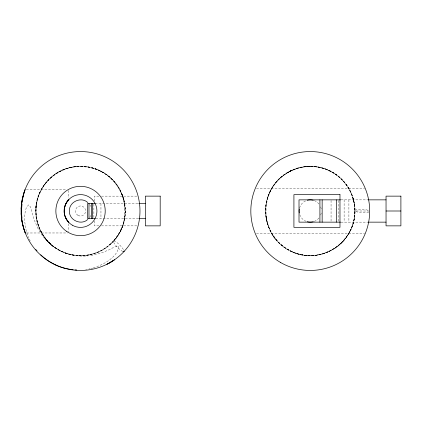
<?xml version="1.0" encoding="UTF-8"?>
<svg xmlns="http://www.w3.org/2000/svg" width="422" height="422" viewBox="0 0 422 422"><rect width="100%" height="100%" fill="white"/><g stroke="black" fill="none" stroke-linecap="round" stroke-linejoin="round"><path stroke-width="0.32" stroke-dasharray="2.11 1.58" d="M350.244 230.892C361.533 209.354 351.31 180.231 329.033 170.472L329.139 170.525C305.539 158.767 274.179 172.936 267.411 198.419L267.437 198.335C258.522 225.38 281.173 256.138 309.648 255.648L309.584 255.642C338.022 256.951 361.548 226.862 353.42 199.58C346.968 171.875 311.705 157.353 287.63 172.529L292.541 170.04C259.451 183.053 256.571 233.144 288.11 249.697C316.358 267.089 355.957 244.196 354.839 211L368.865 211M113.471 241.057C133.326 220.648 126.415 183.09 100.615 171.063L101.174 171.327L95.572 168.884L96.147 169.111C73.544 160.186 45.676 173.421 38.349 196.605C29.983 219.424 43.941 246.928 67.288 253.68L66.687 253.532L72.621 255.004L72.009 254.893L78.075 255.663L77.458 255.59C103.696 258.048 127.845 233.551 124.97 207.344C123.535 183.069 99.74 163.409 75.628 166.537L76.245 166.447L70.205 167.455L70.817 167.328C42.844 172.698 26.955 207.45 41.24 232.105C53.072 255.69 86.689 263.138 107.404 246.807L106.982 247.123L111.608 243.257L111.202 243.594C130.846 225.992 129.274 191.593 108.074 175.884C89.264 160.434 58.653 164.543 44.558 184.377L44.774 184.071L41.551 188.982L41.757 188.671C29.208 209.512 37.674 239.216 59.349 250.283C80.507 262.32 109.978 253.079 120.502 231.135L120.397 231.372C134.101 206.384 117.453 171.97 89.343 167.254C63.616 161.325 36.429 182.483 35.807 208.864L36.434 203.24C30.685 231.145 56.717 259.145 84.97 255.384C113.407 253.469 133.363 220.88 122.201 194.669L122.216 194.727C112.041 165.799 70.759 156.82 49.527 178.965C30.062 196.773 32.093 231.145 53.425 246.596A52.281 52.281 0 0 1 38.159 228.777M120.397 231.372L122.691 226.087M90.725 215.515L89.649 217.414M350.313 230.776L347.58 235.534C334.651 256.133 304.341 261.957 284.692 247.624L284.834 247.714C264.557 234.289 259.461 203.852 274.268 184.556L274.142 184.725C289.102 163.008 323.4 160.228 341.662 179.25L345.164 183.148C362.134 203.325 355.725 237.127 332.547 249.687L332.789 249.55L327.636 252.14L327.889 252.013C305.76 262.073 277.275 250.246 268.782 227.469L268.877 227.764L267.068 222.262L267.147 222.558L266.002 216.882L267.147 222.558M93.251 267.959C103 264.773 117.237 257.657 118.867 246.464C114.884 245.451 111.102 249.444 107.293 250.52C102.245 252.799 96.933 254.54 91.453 255.415C79.262 257.436 66.333 254.941 55.926 248.231M92.824 268.081L91.089 268.534M90.213 268.74L88.894 269.014M291.961 251.691L297.389 253.712L297.093 253.622L302.722 254.978L302.426 254.904C324.307 259.182 347.596 244.544 353.235 222.969L353.161 223.28L354.385 217.61L354.332 217.921C359.096 192.01 336.819 165.825 310.481 166.373L310.798 166.373C284.47 165.377 261.74 191.187 266.066 217.177M86.684 269.405L85.793 269.531M305.322 166.658L305 166.674L310.798 166.373M256.476 188.713L364.703 188.713M26.317 189.789L66.185 189.805M98.859 196.14L94.285 196.14L94.285 201.415M101.475 196.14L138.084 196.14M341.023 199.854L367.794 199.854M95.166 203.573L138.168 203.573M95.757 218.427L138.168 218.427M341.023 222.146L367.794 222.146M98.859 225.86L94.285 225.86L94.285 219.925M101.475 225.86L138.084 225.86M26.628 232.981L67.483 232.965M256.476 233.287L364.703 233.287M304.114 255.231L309.648 255.648M292.246 251.797C271.705 243.13 260.564 217.979 267.933 196.937L267.828 197.227L269.969 191.846L269.848 192.126C278.953 171.775 304.331 161.162 325.214 168.974L324.919 168.847L330.257 171.116L329.978 170.979L335.01 173.864L334.736 173.706C347.011 181.755 354.775 196.035 354.849 210.72M55.398 247.893L53.457 246.548M53.425 246.596L49.279 242.988L45.597 238.905L51.268 244.871M89.649 204.586L90.725 206.485M38.122 228.798L34.641 220.954A75.733 75.733 0 0 1 33.269 216.781C31.629 212.936 32.109 207.487 28.754 204.86C24.824 207.735 24.998 213.696 24.592 218.158A42.258 42.258 0 0 0 24.692 221.661L26.153 230.412A49.986 49.986 0 0 0 27.789 235.476L28.453 237.122M122.201 194.669L123.915 199.954M353.42 199.58L354.501 204.997M348.894 199.854L348.894 222.146M344.12 199.854L344.12 222.146M338.175 200.513L338.175 221.487M331.064 200.513L331.064 221.487M100.953 203.573L100.953 218.427M93.884 204.216L93.884 217.784M68.802 190.449L68.802 198.018M68.802 223.707L68.802 231.657M368.839 212.034A7.427 1.598 2.6 0 1 357.592 212.039A7.427 1.598 2.6 0 1 357.534 209.56A7.427 1.598 2.6 0 1 368.802 210.525M122.849 251.512A7.427 1.598 45.4 0 1 114.694 244.037A7.427 1.598 45.4 0 1 115.939 241.827A7.427 1.598 45.4 0 1 123.683 250.035M30.21 240.946A54.238 54.238 0 0 1 28.385 237.153M321.221 213.026A11.146 11.146 0 0 1 320.625 215.104M318.911 218.026A11.146 11.146 0 0 1 314.364 221.36M306.161 221.36A11.146 11.146 0 0 1 299.546 214.065M299.546 207.935A11.146 11.146 0 0 1 306.161 200.64M314.364 200.64A11.146 11.146 0 0 1 318.911 203.974M320.625 206.896A11.146 11.146 0 0 1 321.221 208.974M343.265 241.004L339.341 244.834L343.271 241.009M275.629 239.121L272.433 234.669L275.629 239.132M78.001 215.389A5.069 5.069 0 0 0 85.603 211A5.069 5.069 0 0 0 78.001 206.611A5.069 5.069 0 0 0 78.001 215.389"/><path stroke-width="0.63" d="M21.153 208.505L22.261 199.311L24.676 190.697M64.297 208.748L64.36 213.685M64.302 208.695L64.181 212.171L64.677 215.151M21.559 203.615L23.927 192.891M64.366 208.304L65.484 204.506L67.378 201.22L65.5 204.464L64.381 208.199M24.096 192.363L25.019 189.768L24.766 190.443M87.813 219.44C81.182 225.775 68.913 220.173 69.393 211C68.913 201.827 81.182 196.225 87.813 202.56M114.536 259.752L112.405 261.171M113.813 260.242L108.364 263.518M112.057 261.387L108.95 263.201M108.106 263.655L108.407 263.497M108.238 263.586L107.847 263.787M108 263.708L107.446 263.993M107.346 264.045L106.871 264.283M340.591 199.854L299.008 199.854L299.008 222.146L340.591 222.146M368.443 199.854L386.04 199.854M95.187 203.573L87.491 203.573L87.491 218.427L95.187 218.427M138.812 203.573L145.326 203.573M386.04 211L400.9 211M138.812 218.427L145.326 218.427M368.443 222.146L386.04 222.146M76.767 269.99L74.963 269.901M73.159 269.753L70.485 269.415M70.041 269.347L64.402 268.144M55.799 265.042L57.366 265.728A55.018 55.018 0 0 0 64.244 268.102M68.802 222.568L66.296 219.123L64.661 215.104M68.802 222.447L66.444 219.377L64.835 215.716M25.056 232.327L25.32 233.002L23.796 228.698M24.961 232.074L24.355 230.401M24.196 229.932L22.603 224.272L21.622 218.849M23.6 228.049L21.949 221.001L21.158 213.601M64.445 214.139L64.545 214.619M336.687 199.854L336.687 222.146M322.15 199.854L322.15 222.146M319.918 199.854L319.918 222.146M92.555 203.573L92.555 218.427M91.442 203.573L91.442 218.427M88.979 203.573L88.979 218.427M124.036 250.948A7.427 1.598 45.4 0 1 123.461 251.691M55.825 264.979A54.238 54.238 0 0 1 40.734 254.825M36.988 250.879A54.238 54.238 0 0 1 35.828 249.486M22.023 218.364A20.536 6.351 89.2 0 1 21.564 208.674M21.638 213.442A20.541 6.23 -89.8 0 1 22.023 204.185M67.578 201.405A18.99 16.447 78.8 0 1 68.944 199.727M67.204 201.051A18.99 16.88 69.1 0 1 68.675 199.4M313.33 221.714A11.146 11.146 0 0 1 307.195 221.714M299.303 213.026A11.146 11.146 0 0 1 299.303 208.974M307.195 200.286A11.146 11.146 0 0 1 313.33 200.286M339.979 194.653L293.918 194.653L293.918 227.347L339.979 227.347L339.979 194.653M160.186 196.14L145.326 196.14L145.326 225.86L160.186 225.86L160.186 196.14M400.9 196.14L386.04 196.14L386.04 225.86L400.9 225.86L400.9 196.14M280.546 262.473A59.433 59.433 0 0 0 369.698 211A59.433 59.433 0 0 0 280.546 159.527A59.433 59.433 0 0 0 280.546 262.473M50.819 262.473A59.433 59.433 0 0 0 139.972 211A59.433 59.433 0 0 0 50.819 159.527A59.433 59.433 0 0 0 50.819 262.473M72.336 225.195A16.395 16.395 0 0 0 96.928 211A16.395 16.395 0 0 0 72.336 196.805A16.395 16.395 0 0 0 72.336 225.195M66.818 231.514A24.682 24.682 0 0 0 105.162 212.625A24.682 24.682 0 0 0 69.625 188.861A24.682 24.682 0 0 0 66.818 231.514"/></g></svg>
